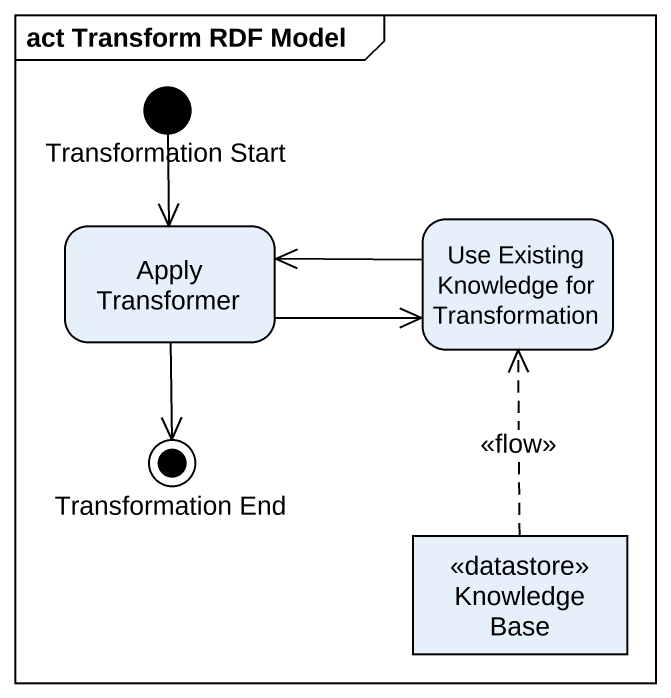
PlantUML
@startuml
mainframe act Transform RDF Model
hide empty description
state "Transformation Start" as Transformation_Start <<start>>
state "Apply Transformer" as Apply_Transformer
state "Use Existing Knowledge for Transformation" as Use_Existing_Knowledge_for
state "Transformation End" as Transformation_End <<end>>
state "Knowledge Base" as Knowledge_Base <<datastore>>
Transformation_Start --> Apply_Transformer
Apply_Transformer -right-> Use_Existing_Knowledge_for
Apply_Transformer --> Transformation_End
Use_Existing_Knowledge_for -left-> Apply_Transformer
Knowledge_Base -up[dashed]-> Use_Existing_Knowledge_for : <<flow>>
@enduml
